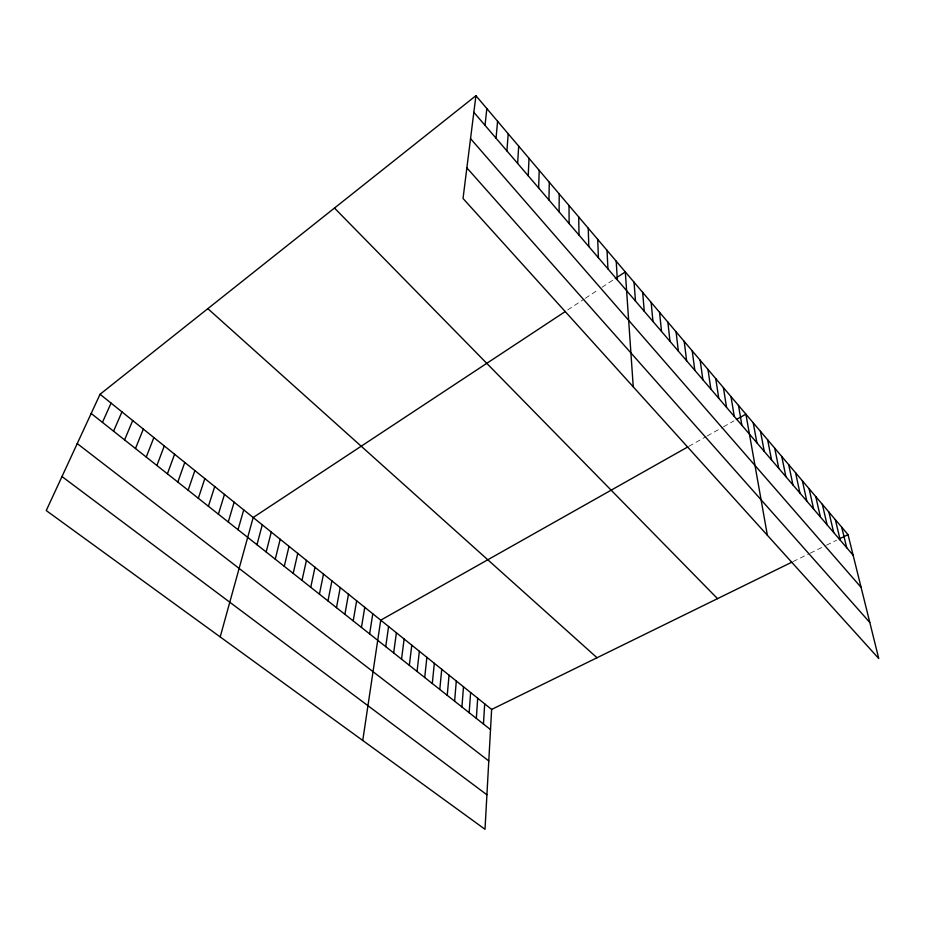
<?xml version="1.0" encoding="UTF-8"?>
<svg xmlns="http://www.w3.org/2000/svg" width="925" height="925" viewBox="0 0 925 925"><rect width="100%" height="100%" fill="white"/><g stroke="black" fill="none" stroke-linecap="round" stroke-linejoin="round"><path stroke-width="0.69" stroke-dasharray="4.62 3.47" d="M567.719 309.921L584.207 299.041M585.398 298.255L598.544 289.583M602.036 287.27L613.055 279.998M688.917 446.301L706.076 436.635M707.22 435.976L722.298 427.477M723.477 426.818L734.034 420.852M793.107 561.567L809.086 553.74M810.323 553.127L825.25 545.808M826.511 545.183L836.593 540.246"/><path stroke-width="1.39" d="M559.105 211.86L559.22 193.949M548.941 199.997L549.288 182.225M538.651 187.972L539.217 170.35M528.21 175.785L529.019 158.325M100.062 394.258L491.626 709.44L485.012 829.297L46.25 510.565L100.062 394.258L475.924 95.703L848.028 534.638L878.75 658.542L463.032 198.482L475.924 95.703M483.463 724.021L484.688 703.844M517.642 163.436L518.682 146.138M476.34 718.39L477.682 698.213M469.16 712.701L470.617 692.524M506.912 150.914L508.207 133.778M461.922 706.966L463.494 686.789M454.614 701.185L456.303 681.008M447.238 695.346L449.053 675.169M496.043 138.218L497.592 121.256M439.791 689.449L441.734 669.272M432.287 683.506L434.345 663.329M485.024 125.349L486.839 108.56M424.702 677.505L426.887 657.328M417.048 671.446L419.372 651.281M409.336 665.329L411.787 645.176M401.542 659.167L404.132 639.002M393.668 652.934L396.397 632.781M385.737 646.644L388.592 626.503M362.75 740.486L380.73 620.166L687.784 446.948M369.63 633.903L372.775 613.772M361.455 627.428L364.762 607.32M353.211 620.906L356.657 600.799M344.886 614.316L348.482 594.22M336.48 607.656L340.238 587.583M327.982 600.938L331.902 580.877M319.414 594.151L323.496 574.101M310.754 587.294L314.997 567.268M302.012 580.368L306.429 560.365M293.19 573.384L297.769 553.393M284.264 566.32L289.028 546.363M275.257 559.197L280.194 539.252M266.169 551.994L271.279 532.072M256.977 544.721L262.272 524.822M220.196 636.92L253.184 517.503L565.372 311.471M238.026 529.713L243.714 509.883M228.267 521.989L234.141 502.183M218.392 514.173L224.486 494.401M208.414 506.276L214.716 486.538M198.332 498.286L204.841 478.595M188.145 490.215L194.863 470.571M177.831 482.064L184.78 462.454M167.413 473.82L174.594 454.244M156.892 465.483L164.292 445.954M146.243 457.054L153.874 437.571M135.478 448.521L143.352 429.096M124.586 439.907L132.703 420.54M113.578 431.189L121.95 411.868M102.444 422.378L111.069 403.115M615.287 278.529L625.312 271.915L633.255 386.87M736.416 419.511L745.897 414.157L767.38 535.298M491.626 709.44L791.881 562.169M839.137 538.998L848.028 534.638M61.987 476.548L486.908 794.795M77.237 443.584L488.782 760.94M91.182 413.463L490.516 729.605M207.836 308.649L597.03 657.744M334.48 208.056L717.522 598.648M466.871 167.853L869.812 622.467M470.536 138.634L861.106 587.398M473.843 112.295L853.128 555.208M841.715 527.181L846.722 547.727M835.321 519.653L840.247 540.165M828.881 512.034L833.702 532.523M822.36 504.345L827.089 524.799M815.769 496.575L820.406 516.994M809.109 488.724L813.653 509.108M802.391 480.792L806.831 501.142M795.593 472.779L799.928 493.083M788.724 464.674L792.956 484.931M781.775 456.476L785.903 476.699M774.757 448.197L778.769 468.374M767.657 439.826L771.554 459.945M760.489 431.362L764.27 451.435M753.239 422.806L756.893 442.832M738.485 405.416L741.896 425.315M730.993 396.571L734.277 416.412M723.408 387.633L726.564 407.405M715.742 378.591L718.76 398.293M707.983 369.445L710.874 389.078M700.144 360.183L702.884 379.759M692.212 350.829L694.814 370.324M684.188 341.371L686.639 360.785M676.071 331.786L678.36 351.13M667.862 322.097L670.001 341.348M659.548 312.303L661.525 331.462M651.142 302.382L652.957 321.449M642.632 292.346L644.286 311.32M634.03 282.194L635.498 301.064M616.223 261.197L617.333 279.859M607.02 250.34L607.945 268.886M597.7 239.344L598.429 257.774M588.265 228.209L588.786 246.524M578.703 216.936L579.027 235.112M569.025 205.523L569.129 223.561"/></g></svg>
